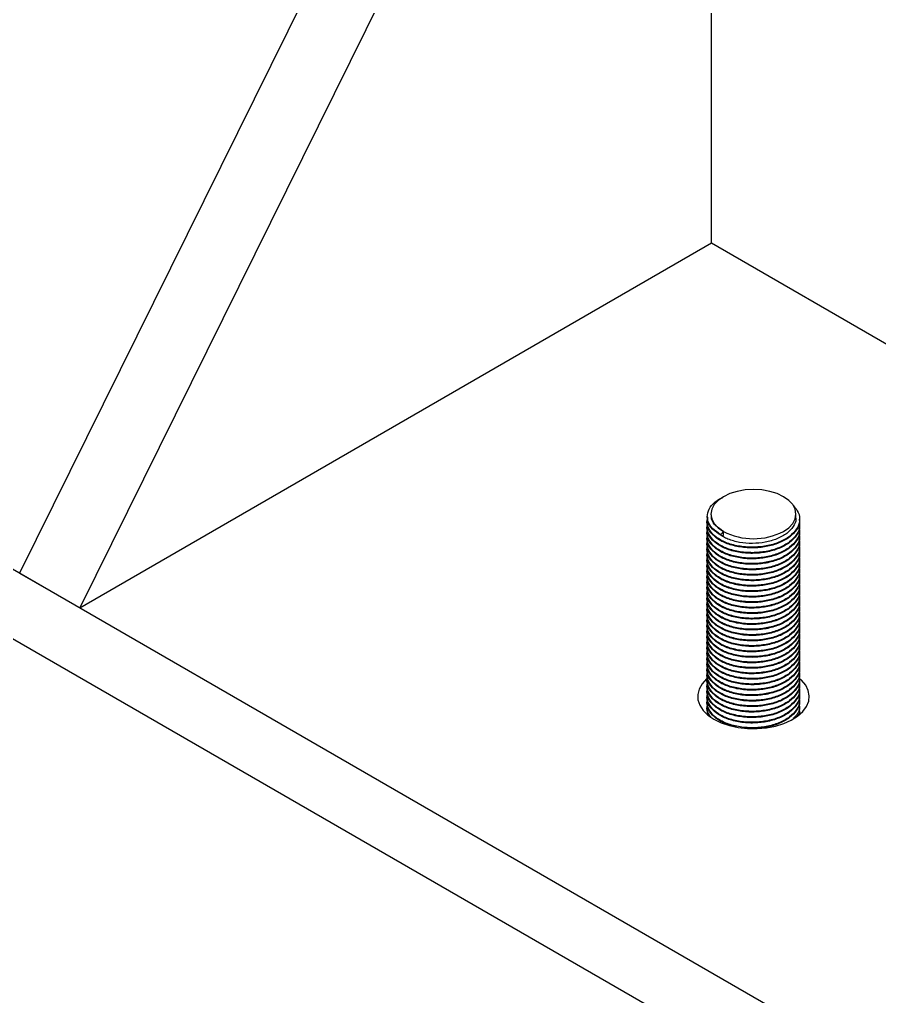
# Model space of a CAD drawing. Header units: millimetres. Extents: x -205 to 841, y 0 to 722.
# Drawn here: x 705.68 to 724.93, y 139.31 to 161.18 of the extents above; entities that cross this region are included whole.
import ezdxf

# ---------------------------------------------------------------- set-up
doc = ezdxf.new("R2010")
doc.units = ezdxf.units.MM

msp = doc.modelspace()

# ---------------------------------------------------------------- linework, layer by layer
at = {"color": 7, "linetype": 'Continuous', "lineweight": 25}
for p, q in [((719.8217, 177.3663), (705.6796, 148.7887)), ((721.168, 176.5891), (707.0259, 148.0115)), ((721.168, 156.1755), (721.168, 176.5891)), ((691.5374, 156.9528), (741.0349, 128.3785)), ((707.0259, 148.0115), (721.168, 156.1755)), ((721.168, 156.1755), (731.8313, 150.0198)), ((691.5374, 155.3981), (741.0349, 126.8238)), ((721.0741, 150.055), (721.0741, 150.0396)), ((721.1552, 150.1088), (721.1552, 150.0933)), ((723.0592, 150.0321), (723.0592, 150.1088)), ((723.1404, 149.9785), (723.1404, 149.9938)), ((721.0741, 149.9325), (721.0741, 149.9172)), ((721.0741, 149.81), (721.0741, 149.7947)), ((723.1404, 149.856), (723.1404, 149.8713)), ((721.0741, 149.6875), (721.0741, 149.6722)), ((721.0741, 149.565), (721.0741, 149.5497)), ((721.4341, 149.7201), (721.3767, 149.6487)), ((721.3767, 149.6487), (721.3767, 149.6334)), ((721.3767, 149.6334), (721.4341, 149.6283)), ((721.4341, 149.6283), (721.4341, 149.7201)), ((723.1404, 149.7335), (723.1404, 149.7488)), ((723.1404, 149.611), (723.1404, 149.6263)), ((721.0741, 149.4425), (721.0741, 149.4272)), ((723.1404, 149.4886), (723.1404, 149.5039)), ((723.1404, 149.3661), (723.1404, 149.3814)), ((721.0741, 149.3201), (721.0741, 149.3048)), ((721.0741, 149.1976), (721.0741, 149.1823)), ((723.1404, 149.2436), (723.1404, 149.2589)), ((723.1404, 149.1211), (723.1404, 149.1364)), ((721.0741, 149.0751), (721.0741, 149.0598)), ((721.0741, 148.9526), (721.0741, 148.9373)), ((723.1404, 148.9986), (723.1404, 149.0139)), ((705.6796, 148.7887), (707.0259, 148.0115)), ((721.0741, 148.8301), (721.0741, 148.8148)), ((721.0741, 148.7077), (721.0741, 148.6924)), ((723.1404, 148.8761), (723.1404, 148.8915)), ((723.1404, 148.7537), (723.1404, 148.769)), ((721.0741, 148.5852), (721.0741, 148.5699)), ((721.0741, 148.4627), (721.0741, 148.4474)), ((723.1404, 148.6312), (723.1404, 148.6465)), ((723.1404, 148.5087), (723.1404, 148.524)), ((721.0741, 148.3402), (721.0741, 148.3249)), ((723.1404, 148.3862), (723.1404, 148.4015)), ((723.1404, 148.2637), (723.1404, 148.279)), ((721.0741, 148.2177), (721.0741, 148.2024)), ((721.0741, 148.0953), (721.0741, 148.0799)), ((723.1404, 148.1413), (723.1404, 148.1566)), ((723.1404, 148.0188), (723.1404, 148.0341)), ((721.0741, 147.9728), (721.0741, 147.9575)), ((721.0741, 147.8503), (721.0741, 147.835)), ((723.1404, 147.8963), (723.1404, 147.9116)), ((721.0741, 147.7278), (721.0741, 147.7125)), ((721.0741, 147.6053), (721.0741, 147.59)), ((723.1404, 147.7738), (723.1404, 147.7891)), ((723.1404, 147.6513), (723.1404, 147.6666)), ((721.0741, 147.4829), (721.0741, 147.4675)), ((723.1404, 147.5289), (723.1404, 147.5442)), ((723.1404, 147.4064), (723.1404, 147.4217)), ((721.0741, 147.3604), (721.0741, 147.3451)), ((721.0741, 147.2379), (721.0741, 147.2226)), ((723.1404, 147.2839), (723.1404, 147.2992)), ((723.1404, 147.1614), (723.1404, 147.1767)), ((721.0741, 147.1154), (721.0741, 147.1001)), ((721.0741, 146.9929), (721.0741, 146.9776)), ((723.1404, 147.0389), (723.1404, 147.0542)), ((723.1404, 146.9164), (723.1404, 146.9318)), ((721.0741, 146.8704), (721.0741, 146.8551)), ((721.0741, 146.748), (721.0741, 146.7327)), ((723.1404, 146.794), (723.1404, 146.8093)), ((721.0741, 146.6255), (721.0741, 146.6102)), ((721.0741, 146.503), (721.0741, 146.4877)), ((723.1404, 146.6715), (723.1404, 146.6868)), ((723.1404, 146.549), (723.1404, 146.5643)), ((721.0741, 146.3805), (721.0741, 146.3652)), ((723.1404, 146.4265), (723.1404, 146.4418)), ((723.1404, 146.304), (723.1404, 146.3194)), ((721.0741, 146.258), (721.0741, 146.2427)), ((721.0741, 146.1356), (721.0741, 146.1202)), ((723.1404, 146.1816), (723.1404, 146.1969)), ((723.1404, 146.0591), (723.1404, 146.0744)), ((721.0741, 146.0131), (721.0741, 145.9978)), ((721.0741, 145.8906), (721.0741, 145.8753)), ((723.1404, 145.9366), (723.1404, 145.9519)), ((721.0741, 145.7681), (721.0741, 145.7528)), ((721.0741, 145.6456), (721.0741, 145.6303)), ((723.1404, 145.8141), (723.1404, 145.8294)), ((723.1404, 145.6916), (723.1404, 145.7069))]:
    msp.add_line(p, q, dxfattribs=at)
at = {"color": 7, "linetype": 'Continuous', "lineweight": 25, "flags": 128}
for points in [[(722.7804, 149.7201), (722.8988, 149.8034), (722.9868, 149.8984), (723.0409, 150.0015), (723.0592, 150.1088), (723.0409, 150.216), (722.9868, 150.3191), (722.8988, 150.4141), (722.7804, 150.4974), (722.6361, 150.5657), (722.4716, 150.6165), (722.293, 150.6478), (722.1072, 150.6583), (721.9215, 150.6478), (721.7429, 150.6165), (721.5783, 150.5657), (721.4341, 150.4974), (721.3157, 150.4141), (721.2277, 150.3191), (721.1735, 150.216), (721.1552, 150.1088), (721.1735, 150.0015), (721.2277, 149.8984), (721.3157, 149.8034), (721.4341, 149.7201)], [(721.0746, 146.4326), (721.057, 146.4174), (720.9575, 146.3093), (720.8912, 146.193), (720.8598, 146.072), (720.8643, 145.9496), (720.9045, 145.8294), (720.9794, 145.7149), (721.0867, 145.6094), (721.2234, 145.5158)], [(721.2234, 145.5158), (721.3854, 145.4369), (721.5683, 145.375), (721.7667, 145.3317), (721.9748, 145.3085), (722.1868, 145.3059), (722.3965, 145.324), (722.5978, 145.3623), (722.7851, 145.4197), (722.9528, 145.4946), (723.0962, 145.5847), (723.2112, 145.6876), (723.2944, 145.8001), (723.3435, 145.9192), (723.357, 146.0414), (723.3345, 146.1631), (723.2767, 146.2808), (723.1853, 146.3913), (723.1592, 146.4158)]]:
    msp.add_lwpolyline(points, dxfattribs=at)
at = {"color": 7, "linetype": 'Continuous', "lineweight": 25}
msp.add_arc((722.1072, 151.0193), 1.4632, 242.60967, 297.39033, dxfattribs=at)
for points, knots in [([(721.3767, 149.6487), (721.3095, 149.6932), (721.1728, 149.7835), (721.0737, 149.9555), (721.0667, 150.1345), (721.1615, 150.3035), (721.2852, 150.4219), (721.3941, 150.4659), (721.4172, 150.4752)], [0, 0, 0, 0, 0.1871988, 0.3808033, 0.571697, 0.7563161, 0.9483325, 1, 1, 1, 1]), ([(722.997, 150.3023), (723.0403, 150.2504), (723.1316, 150.1409), (723.1533, 149.9544), (723.0866, 149.7695), (722.9273, 149.6025), (722.6897, 149.4704), (722.3993, 149.3871), (722.0822, 149.3574), (721.7653, 149.3836), (721.5291, 149.4508), (721.3331, 149.5445), (721.174, 149.6631), (721.0795, 149.8317), (721.0544, 149.9575), (721.0859, 150.0159), (721.0868, 150.0177)], [0, 0, 0, 0, 0.0734496, 0.1549549, 0.2332455, 0.3139098, 0.3959807, 0.4755835, 0.5546153, 0.6365768, 0.7176494, 0.7552605, 0.8345716, 0.9165967, 0.9974732, 1, 1, 1, 1]), ([(721.3767, 149.6334), (721.3103, 149.6778), (721.1754, 149.7682), (721.0795, 149.9144), (721.0845, 150.0072), (721.0862, 150.0398)], [0, 0, 0, 0, 0.3853374, 0.7838606, 1, 1, 1, 1]), ([(721.4341, 149.7201), (721.373, 149.7609), (721.2487, 149.8439), (721.1603, 149.9782), (721.1648, 150.0634), (721.1664, 150.0934)], [0, 0, 0, 0, 0.3853066, 0.7838005, 1, 1, 1, 1]), ([(723.0516, 150.0317), (723.054, 150.0193), (723.0671, 149.9506), (723.0045, 149.8246), (722.8643, 149.6706), (722.6436, 149.5483), (722.3763, 149.471), (722.0844, 149.4434), (721.7912, 149.4665), (721.5774, 149.5297), (721.4428, 149.5877), (721.4025, 149.6205), (721.3878, 149.6324)], [0, 0, 0, 0, 0.026955, 0.1494532, 0.275666, 0.4040803, 0.5286318, 0.6522899, 0.780533, 0.9073849, 0.9662334, 1, 1, 1, 1]), ([(723.1267, 149.9067), (723.1322, 149.8813), (723.1509, 149.795), (723.0825, 149.6467), (722.9285, 149.4801), (722.6894, 149.3479), (722.3993, 149.2646), (722.0822, 149.2349), (721.7653, 149.2611), (721.5291, 149.3284), (721.3331, 149.422), (721.174, 149.5406), (721.0795, 149.7092), (721.0544, 149.835), (721.0859, 149.8935), (721.0868, 149.8952)], [0, 0, 0, 0, 0.0371115, 0.12632, 0.218233, 0.311749, 0.4024525, 0.4925054, 0.5858967, 0.678275, 0.7211311, 0.8115023, 0.9049659, 0.9971208, 1, 1, 1, 1]), ([(723.1267, 149.7842), (723.1322, 149.7588), (723.1509, 149.6725), (723.0825, 149.5242), (722.9285, 149.3576), (722.6894, 149.2254), (722.3993, 149.1421), (722.0822, 149.1125), (721.7653, 149.1387), (721.5291, 149.2059), (721.3331, 149.2995), (721.174, 149.4181), (721.0795, 149.5867), (721.0544, 149.7125), (721.0859, 149.771), (721.0868, 149.7727)], [0, 0, 0, 0, 0.0371115, 0.12632, 0.218233, 0.311749, 0.4024525, 0.4925054, 0.5858967, 0.678275, 0.7211311, 0.8115023, 0.9049659, 0.9971208, 1, 1, 1, 1]), ([(723.1321, 149.9781), (723.1347, 149.9647), (723.149, 149.8903), (723.0811, 149.7539), (722.9289, 149.5873), (722.6893, 149.4551), (722.3994, 149.3718), (722.0822, 149.3421), (721.7652, 149.3683), (721.5293, 149.4355), (721.3325, 149.5292), (721.1788, 149.6476), (721.0791, 149.7917), (721.0844, 149.8847), (721.0862, 149.9173)], [0, 0, 0, 0, 0.0209419, 0.1160274, 0.2139957, 0.3136724, 0.4103514, 0.5063371, 0.605881, 0.7043452, 0.7500246, 0.8463495, 0.9459705, 1, 1, 1, 1]), ([(723.1321, 149.8556), (723.1347, 149.8422), (723.149, 149.7678), (723.0811, 149.6314), (722.9289, 149.4648), (722.6893, 149.3326), (722.3994, 149.2493), (722.0822, 149.2196), (721.7652, 149.2458), (721.5293, 149.313), (721.3325, 149.4067), (721.1788, 149.5251), (721.0791, 149.6693), (721.0844, 149.7622), (721.0862, 149.7948)], [0, 0, 0, 0, 0.0209419, 0.1160274, 0.2139957, 0.3136724, 0.4103514, 0.5063371, 0.605881, 0.7043452, 0.7500246, 0.8463495, 0.9459705, 1, 1, 1, 1]), ([(723.1267, 149.6617), (723.1322, 149.6364), (723.1509, 149.5501), (723.0825, 149.4018), (722.9285, 149.2351), (722.6894, 149.1029), (722.3993, 149.0196), (722.0822, 148.99), (721.7653, 149.0162), (721.5291, 149.0834), (721.3331, 149.177), (721.174, 149.2956), (721.0795, 149.4642), (721.0544, 149.5901), (721.0859, 149.6485), (721.0868, 149.6503)], [0, 0, 0, 0, 0.0371115, 0.12632, 0.218233, 0.311749, 0.4024525, 0.4925054, 0.5858967, 0.678275, 0.7211311, 0.8115023, 0.9049659, 0.9971208, 1, 1, 1, 1]), ([(723.1321, 149.7331), (723.1347, 149.7197), (723.149, 149.6453), (723.0811, 149.5089), (722.9289, 149.3423), (722.6893, 149.2101), (722.3994, 149.1268), (722.0822, 149.0972), (721.7652, 149.1233), (721.5293, 149.1906), (721.3325, 149.2842), (721.1788, 149.4026), (721.0791, 149.5468), (721.0844, 149.6397), (721.0862, 149.6724)], [0, 0, 0, 0, 0.0209419, 0.1160274, 0.2139957, 0.3136724, 0.4103514, 0.5063371, 0.605881, 0.7043452, 0.7500246, 0.8463495, 0.9459705, 1, 1, 1, 1]), ([(723.1321, 149.6106), (723.1347, 149.5972), (723.149, 149.5228), (723.0811, 149.3865), (722.9289, 149.2198), (722.6893, 149.0876), (722.3994, 149.0043), (722.0822, 148.9747), (721.7652, 149.0009), (721.5293, 149.0681), (721.3325, 149.1617), (721.1788, 149.2801), (721.0791, 149.4243), (721.0844, 149.5172), (721.0862, 149.5499)], [0, 0, 0, 0, 0.0209419, 0.1160274, 0.2139957, 0.3136724, 0.4103514, 0.5063371, 0.605881, 0.7043452, 0.7500246, 0.8463495, 0.9459705, 1, 1, 1, 1]), ([(723.1267, 149.5392), (723.1322, 149.5139), (723.1509, 149.4276), (723.0825, 149.2793), (722.9285, 149.1127), (722.6894, 148.9804), (722.3993, 148.8971), (722.0822, 148.8675), (721.7653, 148.8937), (721.5291, 148.9609), (721.3331, 149.0545), (721.174, 149.1732), (721.0795, 149.3418), (721.0544, 149.4676), (721.0859, 149.526), (721.0868, 149.5278)], [0, 0, 0, 0, 0.0371115, 0.12632, 0.218233, 0.311749, 0.4024525, 0.4925054, 0.5858967, 0.678275, 0.7211311, 0.8115023, 0.9049659, 0.9971208, 1, 1, 1, 1]), ([(723.1267, 149.4168), (723.1322, 149.3914), (723.1509, 149.3051), (723.0825, 149.1568), (722.9285, 148.9902), (722.6894, 148.858), (722.3993, 148.7747), (722.0822, 148.745), (721.7653, 148.7712), (721.5291, 148.8384), (721.3331, 148.9321), (721.174, 149.0507), (721.0795, 149.2193), (721.0544, 149.3451), (721.0859, 149.4035), (721.0868, 149.4053)], [0, 0, 0, 0, 0.0371115, 0.12632, 0.218233, 0.311749, 0.4024525, 0.4925054, 0.5858967, 0.678275, 0.7211311, 0.8115023, 0.9049659, 0.9971208, 1, 1, 1, 1]), ([(723.1321, 149.4881), (723.1347, 149.4747), (723.149, 149.4004), (723.0811, 149.264), (722.9289, 149.0973), (722.6893, 148.9651), (722.3994, 148.8818), (722.0822, 148.8522), (721.7652, 148.8784), (721.5293, 148.9456), (721.3325, 149.0393), (721.1788, 149.1576), (721.0791, 149.3018), (721.0844, 149.3947), (721.0862, 149.4274)], [0, 0, 0, 0, 0.0209419, 0.1160274, 0.2139957, 0.3136724, 0.4103514, 0.5063371, 0.605881, 0.7043452, 0.7500246, 0.8463495, 0.9459705, 1, 1, 1, 1]), ([(723.1321, 149.3657), (723.1347, 149.3522), (723.149, 149.2779), (723.0811, 149.1415), (722.9289, 148.9749), (722.6893, 148.8426), (722.3994, 148.7593), (722.0822, 148.7297), (721.7652, 148.7559), (721.5293, 148.8231), (721.3325, 148.9168), (721.1788, 149.0351), (721.0791, 149.1793), (721.0844, 149.2723), (721.0862, 149.3049)], [0, 0, 0, 0, 0.0209419, 0.1160274, 0.2139957, 0.3136724, 0.4103514, 0.5063371, 0.605881, 0.7043452, 0.7500246, 0.8463495, 0.9459705, 1, 1, 1, 1]), ([(723.1267, 149.2943), (723.1322, 149.2689), (723.1509, 149.1826), (723.0825, 149.0343), (722.9285, 148.8677), (722.6894, 148.7355), (722.3993, 148.6522), (722.0822, 148.6225), (721.7653, 148.6487), (721.5291, 148.716), (721.3331, 148.8096), (721.174, 148.9282), (721.0795, 149.0968), (721.0544, 149.2226), (721.0859, 149.281), (721.0868, 149.2828)], [0, 0, 0, 0, 0.0371115, 0.12632, 0.218233, 0.311749, 0.4024525, 0.4925054, 0.5858967, 0.678275, 0.7211311, 0.8115023, 0.9049659, 0.9971208, 1, 1, 1, 1]), ([(723.1267, 149.1718), (723.1322, 149.1464), (723.1509, 149.0601), (723.0825, 148.9118), (722.9285, 148.7452), (722.6894, 148.613), (722.3993, 148.5297), (722.0822, 148.5001), (721.7653, 148.5262), (721.5291, 148.5935), (721.3331, 148.6871), (721.174, 148.8057), (721.0795, 148.9743), (721.0544, 149.1001), (721.0859, 149.1586), (721.0868, 149.1603)], [0, 0, 0, 0, 0.0371115, 0.12632, 0.218233, 0.311749, 0.4024525, 0.4925054, 0.5858967, 0.678275, 0.7211311, 0.8115023, 0.9049659, 0.9971208, 1, 1, 1, 1]), ([(723.1321, 149.2432), (723.1347, 149.2298), (723.149, 149.1554), (723.0811, 149.019), (722.9289, 148.8524), (722.6893, 148.7202), (722.3994, 148.6369), (722.0822, 148.6072), (721.7652, 148.6334), (721.5293, 148.7006), (721.3325, 148.7943), (721.1788, 148.9127), (721.0791, 149.0569), (721.0844, 149.1498), (721.0862, 149.1824)], [0, 0, 0, 0, 0.0209419, 0.1160274, 0.2139957, 0.3136724, 0.4103514, 0.5063371, 0.605881, 0.7043452, 0.7500246, 0.8463495, 0.9459705, 1, 1, 1, 1]), ([(723.1321, 149.1207), (723.1347, 149.1073), (723.149, 149.0329), (723.0811, 148.8965), (722.9289, 148.7299), (722.6893, 148.5977), (722.3994, 148.5144), (722.0822, 148.4847), (721.7652, 148.5109), (721.5293, 148.5782), (721.3325, 148.6718), (721.1788, 148.7902), (721.0791, 148.9344), (721.0844, 149.0273), (721.0862, 149.06)], [0, 0, 0, 0, 0.0209419, 0.1160274, 0.2139957, 0.3136724, 0.4103514, 0.5063371, 0.605881, 0.7043452, 0.7500246, 0.8463495, 0.9459705, 1, 1, 1, 1]), ([(723.1267, 149.0493), (723.1322, 149.024), (723.1509, 148.9376), (723.0825, 148.7893), (722.9285, 148.6227), (722.6894, 148.4905), (722.3993, 148.4072), (722.0822, 148.3776), (721.7653, 148.4038), (721.5291, 148.471), (721.3331, 148.5646), (721.174, 148.6832), (721.0795, 148.8518), (721.0544, 148.9777), (721.0859, 149.0361), (721.0868, 149.0379)], [0, 0, 0, 0, 0.0371115, 0.12632, 0.218233, 0.311749, 0.4024525, 0.4925054, 0.5858967, 0.678275, 0.7211311, 0.8115023, 0.9049659, 0.9971208, 1, 1, 1, 1]), ([(723.1267, 148.9268), (723.1322, 148.9015), (723.1509, 148.8152), (723.0825, 148.6669), (722.9285, 148.5002), (722.6894, 148.368), (722.3993, 148.2847), (722.0822, 148.2551), (721.7653, 148.2813), (721.5291, 148.3485), (721.3331, 148.4421), (721.174, 148.5608), (721.0795, 148.7294), (721.0544, 148.8552), (721.0859, 148.9136), (721.0868, 148.9154)], [0, 0, 0, 0, 0.0371115, 0.12632, 0.218233, 0.311749, 0.4024525, 0.4925054, 0.5858967, 0.678275, 0.7211311, 0.8115023, 0.9049659, 0.9971208, 1, 1, 1, 1]), ([(723.1321, 148.9982), (723.1347, 148.9848), (723.149, 148.9104), (723.0811, 148.774), (722.9289, 148.6074), (722.6893, 148.4752), (722.3994, 148.3919), (722.0822, 148.3623), (721.7652, 148.3885), (721.5293, 148.4557), (721.3325, 148.5493), (721.1788, 148.6677), (721.0791, 148.8119), (721.0844, 148.9048), (721.0862, 148.9375)], [0, 0, 0, 0, 0.0209419, 0.1160274, 0.2139957, 0.3136724, 0.4103514, 0.5063371, 0.605881, 0.7043452, 0.7500246, 0.8463495, 0.9459705, 1, 1, 1, 1]), ([(723.1267, 148.8043), (723.1322, 148.779), (723.1509, 148.6927), (723.0825, 148.5444), (722.9285, 148.3778), (722.6894, 148.2455), (722.3993, 148.1623), (722.0822, 148.1326), (721.7653, 148.1588), (721.5291, 148.226), (721.3331, 148.3197), (721.174, 148.4383), (721.0795, 148.6069), (721.0544, 148.7327), (721.0859, 148.7911), (721.0868, 148.7929)], [0, 0, 0, 0, 0.0371115, 0.12632, 0.218233, 0.311749, 0.4024525, 0.4925054, 0.5858967, 0.678275, 0.7211311, 0.8115023, 0.9049659, 0.9971208, 1, 1, 1, 1]), ([(723.1267, 148.6819), (723.1322, 148.6565), (723.1509, 148.5702), (723.0825, 148.4219), (722.9285, 148.2553), (722.6894, 148.1231), (722.3993, 148.0398), (722.0822, 148.0101), (721.7653, 148.0363), (721.5291, 148.1036), (721.3331, 148.1972), (721.174, 148.3158), (721.0795, 148.4844), (721.0544, 148.6102), (721.0859, 148.6686), (721.0868, 148.6704)], [0, 0, 0, 0, 0.0371115, 0.12632, 0.218233, 0.311749, 0.4024525, 0.4925054, 0.5858967, 0.678275, 0.7211311, 0.8115023, 0.9049659, 0.9971208, 1, 1, 1, 1]), ([(723.1321, 148.8757), (723.1347, 148.8623), (723.149, 148.788), (723.0811, 148.6516), (722.9289, 148.4849), (722.6893, 148.3527), (722.3994, 148.2694), (722.0822, 148.2398), (721.7652, 148.266), (721.5293, 148.3332), (721.3325, 148.4269), (721.1788, 148.5452), (721.0791, 148.6894), (721.0844, 148.7823), (721.0862, 148.815)], [0, 0, 0, 0, 0.0209419, 0.1160274, 0.2139957, 0.3136724, 0.4103514, 0.5063371, 0.605881, 0.7043452, 0.7500246, 0.8463495, 0.9459705, 1, 1, 1, 1]), ([(723.1321, 148.7533), (723.1347, 148.7398), (723.149, 148.6655), (723.0811, 148.5291), (722.9289, 148.3625), (722.6893, 148.2302), (722.3994, 148.1469), (722.0822, 148.1173), (721.7652, 148.1435), (721.5293, 148.2107), (721.3325, 148.3044), (721.1788, 148.4227), (721.0791, 148.5669), (721.0844, 148.6598), (721.0862, 148.6925)], [0, 0, 0, 0, 0.0209419, 0.1160274, 0.2139957, 0.3136724, 0.4103514, 0.5063371, 0.605881, 0.7043452, 0.7500246, 0.8463495, 0.9459705, 1, 1, 1, 1]), ([(723.1267, 148.5594), (723.1322, 148.534), (723.1509, 148.4477), (723.0825, 148.2994), (722.9285, 148.1328), (722.6894, 148.0006), (722.3993, 147.9173), (722.0822, 147.8877), (721.7653, 147.9138), (721.5291, 147.9811), (721.3331, 148.0747), (721.174, 148.1933), (721.0795, 148.3619), (721.0544, 148.4877), (721.0859, 148.5462), (721.0868, 148.5479)], [0, 0, 0, 0, 0.0371115, 0.12632, 0.218233, 0.311749, 0.4024525, 0.4925054, 0.5858967, 0.678275, 0.7211311, 0.8115023, 0.9049659, 0.9971208, 1, 1, 1, 1]), ([(723.1321, 148.6308), (723.1347, 148.6174), (723.149, 148.543), (723.0811, 148.4066), (722.9289, 148.24), (722.6893, 148.1078), (722.3994, 148.0245), (722.0822, 147.9948), (721.7652, 148.021), (721.5293, 148.0882), (721.3325, 148.1819), (721.1788, 148.3003), (721.0791, 148.4444), (721.0844, 148.5374), (721.0862, 148.57)], [0, 0, 0, 0, 0.0209419, 0.1160274, 0.2139957, 0.3136724, 0.4103514, 0.5063371, 0.605881, 0.7043452, 0.7500246, 0.8463495, 0.9459705, 1, 1, 1, 1]), ([(723.1321, 148.5083), (723.1347, 148.4949), (723.149, 148.4205), (723.0811, 148.2841), (722.9289, 148.1175), (722.6893, 147.9853), (722.3994, 147.902), (722.0822, 147.8723), (721.7652, 147.8985), (721.5293, 147.9658), (721.3325, 148.0594), (721.1788, 148.1778), (721.0791, 148.322), (721.0844, 148.4149), (721.0862, 148.4476)], [0, 0, 0, 0, 0.0209419, 0.1160274, 0.2139957, 0.3136724, 0.4103514, 0.5063371, 0.605881, 0.7043452, 0.7500246, 0.8463495, 0.9459705, 1, 1, 1, 1]), ([(723.1267, 148.4369), (723.1322, 148.4115), (723.1509, 148.3252), (723.0825, 148.1769), (722.9285, 148.0103), (722.6894, 147.8781), (722.3993, 147.7948), (722.0822, 147.7652), (721.7653, 147.7914), (721.5291, 147.8586), (721.3331, 147.9522), (721.174, 148.0708), (721.0795, 148.2394), (721.0544, 148.3652), (721.0859, 148.4237), (721.0868, 148.4254)], [0, 0, 0, 0, 0.0371115, 0.12632, 0.218233, 0.311749, 0.4024525, 0.4925054, 0.5858967, 0.678275, 0.7211311, 0.8115023, 0.9049659, 0.9971208, 1, 1, 1, 1]), ([(723.1267, 148.3144), (723.1322, 148.2891), (723.1509, 148.2028), (723.0825, 148.0545), (722.9285, 147.8878), (722.6894, 147.7556), (722.3993, 147.6723), (722.0822, 147.6427), (721.7653, 147.6689), (721.5291, 147.7361), (721.3331, 147.8297), (721.174, 147.9484), (721.0795, 148.117), (721.0544, 148.2428), (721.0859, 148.3012), (721.0868, 148.303)], [0, 0, 0, 0, 0.0371115, 0.12632, 0.218233, 0.311749, 0.4024525, 0.4925054, 0.5858967, 0.678275, 0.7211311, 0.8115023, 0.9049659, 0.9971208, 1, 1, 1, 1]), ([(723.1321, 148.3858), (723.1347, 148.3724), (723.149, 148.298), (723.0811, 148.1616), (722.9289, 147.995), (722.6893, 147.8628), (722.3994, 147.7795), (722.0822, 147.7499), (721.7652, 147.7761), (721.5293, 147.8433), (721.3325, 147.9369), (721.1788, 148.0553), (721.0791, 148.1995), (721.0844, 148.2924), (721.0862, 148.3251)], [0, 0, 0, 0, 0.0209419, 0.1160274, 0.2139957, 0.3136724, 0.4103514, 0.5063371, 0.605881, 0.7043452, 0.7500246, 0.8463495, 0.9459705, 1, 1, 1, 1]), ([(723.1321, 148.2633), (723.1347, 148.2499), (723.149, 148.1756), (723.0811, 148.0392), (722.9289, 147.8725), (722.6893, 147.7403), (722.3994, 147.657), (722.0822, 147.6274), (721.7652, 147.6536), (721.5293, 147.7208), (721.3325, 147.8144), (721.1788, 147.9328), (721.0791, 148.077), (721.0844, 148.1699), (721.0862, 148.2026)], [0, 0, 0, 0, 0.0209419, 0.1160274, 0.2139957, 0.3136724, 0.4103514, 0.5063371, 0.605881, 0.7043452, 0.7500246, 0.8463495, 0.9459705, 1, 1, 1, 1]), ([(723.1267, 148.1919), (723.1322, 148.1666), (723.1509, 148.0803), (723.0825, 147.932), (722.9285, 147.7654), (722.6894, 147.6331), (722.3993, 147.5498), (722.0822, 147.5202), (721.7653, 147.5464), (721.5291, 147.6136), (721.3331, 147.7073), (721.174, 147.8259), (721.0795, 147.9945), (721.0544, 148.1203), (721.0859, 148.1787), (721.0868, 148.1805)], [0, 0, 0, 0, 0.0371115, 0.12632, 0.218233, 0.311749, 0.4024525, 0.4925054, 0.5858967, 0.678275, 0.7211311, 0.8115023, 0.9049659, 0.9971208, 1, 1, 1, 1]), ([(723.1267, 148.0695), (723.1322, 148.0441), (723.1509, 147.9578), (723.0825, 147.8095), (722.9285, 147.6429), (722.6894, 147.5107), (722.3993, 147.4274), (722.0822, 147.3977), (721.7653, 147.4239), (721.5291, 147.4912), (721.3331, 147.5848), (721.174, 147.7034), (721.0795, 147.872), (721.0544, 147.9978), (721.0859, 148.0562), (721.0868, 148.058)], [0, 0, 0, 0, 0.0371115, 0.12632, 0.218233, 0.311749, 0.4024525, 0.4925054, 0.5858967, 0.678275, 0.7211311, 0.8115023, 0.9049659, 0.9971208, 1, 1, 1, 1]), ([(723.1321, 148.1409), (723.1347, 148.1274), (723.149, 148.0531), (723.0811, 147.9167), (722.9289, 147.75), (722.6893, 147.6178), (722.3994, 147.5345), (722.0822, 147.5049), (721.7652, 147.5311), (721.5293, 147.5983), (721.3325, 147.692), (721.1788, 147.8103), (721.0791, 147.9545), (721.0844, 148.0474), (721.0862, 148.0801)], [0, 0, 0, 0, 0.0209419, 0.1160274, 0.2139957, 0.3136724, 0.4103514, 0.5063371, 0.605881, 0.7043452, 0.7500246, 0.8463495, 0.9459705, 1, 1, 1, 1]), ([(723.1267, 147.947), (723.1322, 147.9216), (723.1509, 147.8353), (723.0825, 147.687), (722.9285, 147.5204), (722.6894, 147.3882), (722.3993, 147.3049), (722.0822, 147.2752), (721.7653, 147.3014), (721.5291, 147.3687), (721.3331, 147.4623), (721.174, 147.5809), (721.0795, 147.7495), (721.0544, 147.8753), (721.0859, 147.9338), (721.0868, 147.9355)], [0, 0, 0, 0, 0.0371115, 0.12632, 0.218233, 0.311749, 0.4024525, 0.4925054, 0.5858967, 0.678275, 0.7211311, 0.8115023, 0.9049659, 0.9971208, 1, 1, 1, 1]), ([(723.1267, 147.8245), (723.1322, 147.7991), (723.1509, 147.7128), (723.0825, 147.5645), (722.9285, 147.3979), (722.6894, 147.2657), (722.3993, 147.1824), (722.0822, 147.1528), (721.7653, 147.179), (721.5291, 147.2462), (721.3331, 147.3398), (721.174, 147.4584), (721.0795, 147.627), (721.0544, 147.7528), (721.0859, 147.8113), (721.0868, 147.813)], [0, 0, 0, 0, 0.0371115, 0.12632, 0.218233, 0.311749, 0.4024525, 0.4925054, 0.5858967, 0.678275, 0.7211311, 0.8115023, 0.9049659, 0.9971208, 1, 1, 1, 1]), ([(723.1321, 148.0184), (723.1347, 148.005), (723.149, 147.9306), (723.0811, 147.7942), (722.9289, 147.6276), (722.6893, 147.4954), (722.3994, 147.4121), (722.0822, 147.3824), (721.7652, 147.4086), (721.5293, 147.4758), (721.3325, 147.5695), (721.1788, 147.6879), (721.0791, 147.832), (721.0844, 147.925), (721.0862, 147.9576)], [0, 0, 0, 0, 0.0209419, 0.1160274, 0.2139957, 0.3136724, 0.4103514, 0.5063371, 0.605881, 0.7043452, 0.7500246, 0.8463495, 0.9459705, 1, 1, 1, 1]), ([(723.1321, 147.8959), (723.1347, 147.8825), (723.149, 147.8081), (723.0811, 147.6717), (722.9289, 147.5051), (722.6893, 147.3729), (722.3994, 147.2896), (722.0822, 147.2599), (721.7652, 147.2861), (721.5293, 147.3533), (721.3325, 147.447), (721.1788, 147.5654), (721.0791, 147.7096), (721.0844, 147.8025), (721.0862, 147.8352)], [0, 0, 0, 0, 0.0209419, 0.1160274, 0.2139957, 0.3136724, 0.4103514, 0.5063371, 0.605881, 0.7043452, 0.7500246, 0.8463495, 0.9459705, 1, 1, 1, 1]), ([(723.1267, 147.702), (723.1322, 147.6767), (723.1509, 147.5904), (723.0825, 147.4421), (722.9285, 147.2754), (722.6894, 147.1432), (722.3993, 147.0599), (722.0822, 147.0303), (721.7653, 147.0565), (721.5291, 147.1237), (721.3331, 147.2173), (721.174, 147.3359), (721.0795, 147.5045), (721.0544, 147.6304), (721.0859, 147.6888), (721.0868, 147.6906)], [0, 0, 0, 0, 0.0371115, 0.12632, 0.218233, 0.311749, 0.4024525, 0.4925054, 0.5858967, 0.678275, 0.7211311, 0.8115023, 0.9049659, 0.9971208, 1, 1, 1, 1]), ([(723.1321, 147.7734), (723.1347, 147.76), (723.149, 147.6856), (723.0811, 147.5492), (722.9289, 147.3826), (722.6893, 147.2504), (722.3994, 147.1671), (722.0822, 147.1375), (721.7652, 147.1636), (721.5293, 147.2309), (721.3325, 147.3245), (721.1788, 147.4429), (721.0791, 147.5871), (721.0844, 147.68), (721.0862, 147.7127)], [0, 0, 0, 0, 0.0209419, 0.1160274, 0.2139957, 0.3136724, 0.4103514, 0.5063371, 0.605881, 0.7043452, 0.7500246, 0.8463495, 0.9459705, 1, 1, 1, 1]), ([(723.1321, 147.6509), (723.1347, 147.6375), (723.149, 147.5631), (723.0811, 147.4268), (722.9289, 147.2601), (722.6893, 147.1279), (722.3994, 147.0446), (722.0822, 147.015), (721.7652, 147.0412), (721.5293, 147.1084), (721.3325, 147.202), (721.1788, 147.3204), (721.0791, 147.4646), (721.0844, 147.5575), (721.0862, 147.5902)], [0, 0, 0, 0, 0.0209419, 0.1160274, 0.2139957, 0.3136724, 0.4103514, 0.5063371, 0.605881, 0.7043452, 0.7500246, 0.8463495, 0.9459705, 1, 1, 1, 1]), ([(723.1267, 147.5795), (723.1322, 147.5542), (723.1509, 147.4679), (723.0825, 147.3196), (722.9285, 147.153), (722.6894, 147.0207), (722.3993, 146.9374), (722.0822, 146.9078), (721.7653, 146.934), (721.5291, 147.0012), (721.3331, 147.0948), (721.174, 147.2135), (721.0795, 147.3821), (721.0544, 147.5079), (721.0859, 147.5663), (721.0868, 147.5681)], [0, 0, 0, 0, 0.0371115, 0.12632, 0.218233, 0.311749, 0.4024525, 0.4925054, 0.5858967, 0.678275, 0.7211311, 0.8115023, 0.9049659, 0.9971208, 1, 1, 1, 1]), ([(723.1267, 147.4571), (723.1322, 147.4317), (723.1509, 147.3454), (723.0825, 147.1971), (722.9285, 147.0305), (722.6894, 146.8983), (722.3993, 146.815), (722.0822, 146.7853), (721.7653, 146.8115), (721.5291, 146.8787), (721.3331, 146.9724), (721.174, 147.091), (721.0795, 147.2596), (721.0544, 147.3854), (721.0859, 147.4438), (721.0868, 147.4456)], [0, 0, 0, 0, 0.0371115, 0.12632, 0.218233, 0.311749, 0.4024525, 0.4925054, 0.5858967, 0.678275, 0.7211311, 0.8115023, 0.9049659, 0.9971208, 1, 1, 1, 1]), ([(723.1321, 147.5285), (723.1347, 147.515), (723.149, 147.4407), (723.0811, 147.3043), (722.9289, 147.1376), (722.6893, 147.0054), (722.3994, 146.9221), (722.0822, 146.8925), (721.7652, 146.9187), (721.5293, 146.9859), (721.3325, 147.0796), (721.1788, 147.1979), (721.0791, 147.3421), (721.0844, 147.435), (721.0862, 147.4677)], [0, 0, 0, 0, 0.0209419, 0.1160274, 0.2139957, 0.3136724, 0.4103514, 0.5063371, 0.605881, 0.7043452, 0.7500246, 0.8463495, 0.9459705, 1, 1, 1, 1]), ([(723.1321, 147.406), (723.1347, 147.3925), (723.149, 147.3182), (723.0811, 147.1818), (722.9289, 147.0152), (722.6893, 146.8829), (722.3994, 146.7996), (722.0822, 146.77), (721.7652, 146.7962), (721.5293, 146.8634), (721.3325, 146.9571), (721.1788, 147.0754), (721.0791, 147.2196), (721.0844, 147.3126), (721.0862, 147.3452)], [0, 0, 0, 0, 0.0209419, 0.1160274, 0.2139957, 0.3136724, 0.4103514, 0.5063371, 0.605881, 0.7043452, 0.7500246, 0.8463495, 0.9459705, 1, 1, 1, 1]), ([(723.1267, 147.3346), (723.1322, 147.3092), (723.1509, 147.2229), (723.0825, 147.0746), (722.9285, 146.908), (722.6894, 146.7758), (722.3993, 146.6925), (722.0822, 146.6628), (721.7653, 146.689), (721.5291, 146.7563), (721.3331, 146.8499), (721.174, 146.9685), (721.0795, 147.1371), (721.0544, 147.2629), (721.0859, 147.3213), (721.0868, 147.3231)], [0, 0, 0, 0, 0.0371115, 0.12632, 0.218233, 0.311749, 0.4024525, 0.4925054, 0.5858967, 0.678275, 0.7211311, 0.8115023, 0.9049659, 0.9971208, 1, 1, 1, 1]), ([(723.1267, 147.2121), (723.1322, 147.1867), (723.1509, 147.1004), (723.0825, 146.9521), (722.9285, 146.7855), (722.6894, 146.6533), (722.3993, 146.57), (722.0822, 146.5404), (721.7653, 146.5665), (721.5291, 146.6338), (721.3331, 146.7274), (721.174, 146.846), (721.0795, 147.0146), (721.0544, 147.1404), (721.0859, 147.1989), (721.0868, 147.2006)], [0, 0, 0, 0, 0.0371115, 0.12632, 0.218233, 0.311749, 0.4024525, 0.4925054, 0.5858967, 0.678275, 0.7211311, 0.8115023, 0.9049659, 0.9971208, 1, 1, 1, 1]), ([(723.1321, 147.2835), (723.1347, 147.2701), (723.149, 147.1957), (723.0811, 147.0593), (722.9289, 146.8927), (722.6893, 146.7605), (722.3994, 146.6772), (722.0822, 146.6475), (721.7652, 146.6737), (721.5293, 146.7409), (721.3325, 146.8346), (721.1788, 146.953), (721.0791, 147.0972), (721.0844, 147.1901), (721.0862, 147.2227)], [0, 0, 0, 0, 0.0209419, 0.1160274, 0.2139957, 0.3136724, 0.4103514, 0.5063371, 0.605881, 0.7043452, 0.7500246, 0.8463495, 0.9459705, 1, 1, 1, 1]), ([(723.1321, 147.161), (723.1347, 147.1476), (723.149, 147.0732), (723.0811, 146.9368), (722.9289, 146.7702), (722.6893, 146.638), (722.3994, 146.5547), (722.0822, 146.525), (721.7652, 146.5512), (721.5293, 146.6185), (721.3325, 146.7121), (721.1788, 146.8305), (721.0791, 146.9747), (721.0844, 147.0676), (721.0862, 147.1003)], [0, 0, 0, 0, 0.0209419, 0.1160274, 0.2139957, 0.3136724, 0.4103514, 0.5063371, 0.605881, 0.7043452, 0.7500246, 0.8463495, 0.9459705, 1, 1, 1, 1]), ([(723.1267, 147.0896), (723.1322, 147.0643), (723.1509, 146.978), (723.0825, 146.8297), (722.9285, 146.663), (722.6894, 146.5308), (722.3993, 146.4475), (722.0822, 146.4179), (721.7653, 146.4441), (721.5291, 146.5113), (721.3331, 146.6049), (721.174, 146.7235), (721.0795, 146.8921), (721.0544, 147.018), (721.0859, 147.0764), (721.0868, 147.0782)], [0, 0, 0, 0, 0.0371115, 0.12632, 0.218233, 0.311749, 0.4024525, 0.4925054, 0.5858967, 0.678275, 0.7211311, 0.8115023, 0.9049659, 0.9971208, 1, 1, 1, 1]), ([(723.1267, 146.9671), (723.1322, 146.9418), (723.1509, 146.8555), (723.0825, 146.7072), (722.9285, 146.5405), (722.6894, 146.4083), (722.3993, 146.325), (722.0822, 146.2954), (721.7653, 146.3216), (721.5291, 146.3888), (721.3331, 146.4824), (721.174, 146.6011), (721.0795, 146.7697), (721.0544, 146.8955), (721.0859, 146.9539), (721.0868, 146.9557)], [0, 0, 0, 0, 0.0371115, 0.12632, 0.218233, 0.311749, 0.4024525, 0.4925054, 0.5858967, 0.678275, 0.7211311, 0.8115023, 0.9049659, 0.9971208, 1, 1, 1, 1]), ([(723.1321, 147.0385), (723.1347, 147.0251), (723.149, 146.9507), (723.0811, 146.8144), (722.9289, 146.6477), (722.6893, 146.5155), (722.3994, 146.4322), (722.0822, 146.4026), (721.7652, 146.4288), (721.5293, 146.496), (721.3325, 146.5896), (721.1788, 146.708), (721.0791, 146.8522), (721.0844, 146.9451), (721.0862, 146.9778)], [0, 0, 0, 0, 0.0209419, 0.1160274, 0.2139957, 0.3136724, 0.4103514, 0.5063371, 0.605881, 0.7043452, 0.7500246, 0.8463495, 0.9459705, 1, 1, 1, 1]), ([(723.1267, 146.8447), (723.1322, 146.8193), (723.1509, 146.733), (723.0825, 146.5847), (722.9285, 146.4181), (722.6894, 146.2859), (722.3993, 146.2026), (722.0822, 146.1729), (721.7653, 146.1991), (721.5291, 146.2663), (721.3331, 146.36), (721.174, 146.4786), (721.0795, 146.6472), (721.0544, 146.773), (721.0859, 146.8314), (721.0868, 146.8332)], [0, 0, 0, 0, 0.0371115, 0.12632, 0.218233, 0.311749, 0.4024525, 0.4925054, 0.5858967, 0.678275, 0.7211311, 0.8115023, 0.9049659, 0.9971208, 1, 1, 1, 1]), ([(723.1267, 146.7222), (723.1322, 146.6968), (723.1509, 146.6105), (723.0825, 146.4622), (722.9285, 146.2956), (722.6894, 146.1634), (722.3993, 146.0801), (722.0822, 146.0504), (721.7653, 146.0766), (721.5291, 146.1439), (721.3331, 146.2375), (721.174, 146.3561), (721.0795, 146.5247), (721.0544, 146.6505), (721.0859, 146.7089), (721.0868, 146.7107)], [0, 0, 0, 0, 0.0371115, 0.12632, 0.218233, 0.311749, 0.4024525, 0.4925054, 0.5858967, 0.678275, 0.7211311, 0.8115023, 0.9049659, 0.9971208, 1, 1, 1, 1]), ([(723.1321, 146.916), (723.1347, 146.9026), (723.149, 146.8283), (723.0811, 146.6919), (722.9289, 146.5252), (722.6893, 146.393), (722.3994, 146.3097), (722.0822, 146.2801), (721.7652, 146.3063), (721.5293, 146.3735), (721.3325, 146.4672), (721.1788, 146.5855), (721.0791, 146.7297), (721.0844, 146.8226), (721.0862, 146.8553)], [0, 0, 0, 0, 0.0209419, 0.1160274, 0.2139957, 0.3136724, 0.4103514, 0.5063371, 0.605881, 0.7043452, 0.7500246, 0.8463495, 0.9459705, 1, 1, 1, 1]), ([(723.1321, 146.7936), (723.1347, 146.7801), (723.149, 146.7058), (723.0811, 146.5694), (722.9289, 146.4028), (722.6893, 146.2705), (722.3994, 146.1872), (722.0822, 146.1576), (721.7652, 146.1838), (721.5293, 146.251), (721.3325, 146.3447), (721.1788, 146.463), (721.0791, 146.6072), (721.0844, 146.7001), (721.0862, 146.7328)], [0, 0, 0, 0, 0.0209419, 0.1160274, 0.2139957, 0.3136724, 0.4103514, 0.5063371, 0.605881, 0.7043452, 0.7500246, 0.8463495, 0.9459705, 1, 1, 1, 1]), ([(723.1267, 146.5997), (723.1322, 146.5743), (723.1509, 146.488), (723.0825, 146.3397), (722.9285, 146.1731), (722.6894, 146.0409), (722.3993, 145.9576), (722.0822, 145.928), (721.7653, 145.9541), (721.5291, 146.0214), (721.3331, 146.115), (721.174, 146.2336), (721.0795, 146.4022), (721.0544, 146.528), (721.0859, 146.5865), (721.0868, 146.5882)], [0, 0, 0, 0, 0.0371115, 0.12632, 0.218233, 0.311749, 0.4024525, 0.4925054, 0.5858967, 0.678275, 0.7211311, 0.8115023, 0.9049659, 0.9971208, 1, 1, 1, 1]), ([(723.1321, 146.6711), (723.1347, 146.6577), (723.149, 146.5833), (723.0811, 146.4469), (722.9289, 146.2803), (722.6893, 146.1481), (722.3994, 146.0648), (722.0822, 146.0351), (721.7652, 146.0613), (721.5293, 146.1285), (721.3325, 146.2222), (721.1788, 146.3406), (721.0791, 146.4847), (721.0844, 146.5777), (721.0862, 146.6103)], [0, 0, 0, 0, 0.0209419, 0.1160274, 0.2139957, 0.3136724, 0.4103514, 0.5063371, 0.605881, 0.7043452, 0.7500246, 0.8463495, 0.9459705, 1, 1, 1, 1]), ([(723.1321, 146.5486), (723.1347, 146.5352), (723.149, 146.4608), (723.0811, 146.3244), (722.9289, 146.1578), (722.6893, 146.0256), (722.3994, 145.9423), (722.0822, 145.9126), (721.7652, 145.9388), (721.5293, 146.0061), (721.3325, 146.0997), (721.1788, 146.2181), (721.0791, 146.3623), (721.0844, 146.4552), (721.0862, 146.4879)], [0, 0, 0, 0, 0.0209419, 0.1160274, 0.2139957, 0.3136724, 0.4103514, 0.5063371, 0.605881, 0.7043452, 0.7500246, 0.8463495, 0.9459705, 1, 1, 1, 1]), ([(723.1267, 146.4772), (723.1322, 146.4519), (723.1509, 146.3655), (723.0825, 146.2172), (722.9285, 146.0506), (722.6894, 145.9184), (722.3993, 145.8351), (722.0822, 145.8055), (721.7653, 145.8317), (721.5291, 145.8989), (721.3331, 145.9925), (721.174, 146.1111), (721.0795, 146.2797), (721.0544, 146.4056), (721.0859, 146.464), (721.0868, 146.4658)], [0, 0, 0, 0, 0.0371115, 0.12632, 0.218233, 0.311749, 0.4024525, 0.4925054, 0.5858967, 0.678275, 0.7211311, 0.8115023, 0.9049659, 0.9971208, 1, 1, 1, 1]), ([(723.1267, 146.3547), (723.1322, 146.3294), (723.1509, 146.2431), (723.0825, 146.0948), (722.9285, 145.9281), (722.6894, 145.7959), (722.3993, 145.7126), (722.0822, 145.683), (721.7653, 145.7092), (721.5291, 145.7764), (721.3331, 145.87), (721.174, 145.9887), (721.0795, 146.1573), (721.0544, 146.2831), (721.0859, 146.3415), (721.0868, 146.3433)], [0, 0, 0, 0, 0.0371115, 0.12632, 0.218233, 0.311749, 0.4024525, 0.4925054, 0.5858967, 0.678275, 0.7211311, 0.8115023, 0.9049659, 0.9971208, 1, 1, 1, 1]), ([(723.1321, 146.4261), (723.1347, 146.4127), (723.149, 146.3383), (723.0811, 146.2019), (722.9289, 146.0353), (722.6893, 145.9031), (722.3994, 145.8198), (722.0822, 145.7902), (721.7652, 145.8164), (721.5293, 145.8836), (721.3325, 145.9772), (721.1788, 146.0956), (721.0791, 146.2398), (721.0844, 146.3327), (721.0862, 146.3654)], [0, 0, 0, 0, 0.0209419, 0.1160274, 0.2139957, 0.3136724, 0.4103514, 0.5063371, 0.605881, 0.7043452, 0.7500246, 0.8463495, 0.9459705, 1, 1, 1, 1]), ([(723.1321, 146.3036), (723.1347, 146.2902), (723.149, 146.2159), (723.0811, 146.0795), (722.9289, 145.9128), (722.6893, 145.7806), (722.3994, 145.6973), (722.0822, 145.6677), (721.7652, 145.6939), (721.5293, 145.7611), (721.3325, 145.8548), (721.1788, 145.9731), (721.0791, 146.1173), (721.0844, 146.2102), (721.0862, 146.2429)], [0, 0, 0, 0, 0.0209419, 0.1160274, 0.2139957, 0.3136724, 0.4103514, 0.5063371, 0.605881, 0.7043452, 0.7500246, 0.8463495, 0.9459705, 1, 1, 1, 1]), ([(723.1267, 146.2322), (723.1322, 146.2069), (723.1509, 146.1206), (723.0825, 145.9723), (722.9285, 145.8057), (722.6894, 145.6734), (722.3993, 145.5901), (722.0822, 145.5605), (721.7653, 145.5867), (721.5291, 145.6539), (721.3331, 145.7476), (721.174, 145.8662), (721.0795, 146.0348), (721.0544, 146.1606), (721.0859, 146.219), (721.0868, 146.2208)], [0, 0, 0, 0, 0.0371115, 0.12632, 0.218233, 0.311749, 0.4024525, 0.4925054, 0.5858967, 0.678275, 0.7211311, 0.8115023, 0.9049659, 0.9971208, 1, 1, 1, 1]), ([(723.1267, 146.1098), (723.1322, 146.0844), (723.1509, 145.9981), (723.0825, 145.8498), (722.9285, 145.6832), (722.6894, 145.551), (722.3993, 145.4677), (722.0822, 145.438), (721.7653, 145.4642), (721.5291, 145.5315), (721.3331, 145.6251), (721.174, 145.7437), (721.0795, 145.9123), (721.0544, 146.0381), (721.0859, 146.0965), (721.0868, 146.0983)], [0, 0, 0, 0, 0.0371115, 0.12632, 0.218233, 0.311749, 0.4024525, 0.4925054, 0.5858967, 0.678275, 0.7211311, 0.8115023, 0.9049659, 0.9971208, 1, 1, 1, 1]), ([(723.1321, 146.1812), (723.1347, 146.1677), (723.149, 146.0934), (723.0811, 145.957), (722.9289, 145.7903), (722.6893, 145.6581), (722.3994, 145.5748), (722.0822, 145.5452), (721.7652, 145.5714), (721.5293, 145.6386), (721.3325, 145.7323), (721.1788, 145.8506), (721.0791, 145.9948), (721.0844, 146.0877), (721.0862, 146.1204)], [0, 0, 0, 0, 0.0209419, 0.1160274, 0.2139957, 0.3136724, 0.4103514, 0.5063371, 0.605881, 0.7043452, 0.7500246, 0.8463495, 0.9459705, 1, 1, 1, 1]), ([(723.1321, 146.0587), (723.1347, 146.0453), (723.149, 145.9709), (723.0811, 145.8345), (722.9289, 145.6679), (722.6893, 145.5357), (722.3994, 145.4524), (722.0822, 145.4227), (721.7652, 145.4489), (721.5293, 145.5161), (721.3325, 145.6098), (721.1788, 145.7282), (721.0791, 145.8723), (721.0844, 145.9653), (721.0862, 145.9979)], [0, 0, 0, 0, 0.0209419, 0.1160274, 0.2139957, 0.3136724, 0.4103514, 0.5063371, 0.605881, 0.7043452, 0.7500246, 0.8463495, 0.9459705, 1, 1, 1, 1]), ([(721.1499, 145.5705), (721.1273, 145.6034), (721.0671, 145.691), (721.0544, 145.7932), (721.0859, 145.8516), (721.0868, 145.8533)], [0, 0, 0, 0, 0.3673575, 0.9808332, 1, 1, 1, 1]), ([(723.1267, 145.9873), (723.1322, 145.9619), (723.1509, 145.8756), (723.0825, 145.7273), (722.9285, 145.5607), (722.6894, 145.4285), (722.3993, 145.3452), (722.0822, 145.3155), (721.7653, 145.3417), (721.5291, 145.409), (721.3331, 145.5026), (721.174, 145.6212), (721.0795, 145.7898), (721.0544, 145.9156), (721.0859, 145.9741), (721.0868, 145.9758)], [0, 0, 0, 0, 0.0371115, 0.12632, 0.218233, 0.311749, 0.4024525, 0.4925054, 0.5858967, 0.678275, 0.7211311, 0.8115023, 0.9049659, 0.9971208, 1, 1, 1, 1]), ([(721.7191, 145.3502), (721.6391, 145.3693), (721.5139, 145.3992), (721.333, 145.4879), (721.1786, 145.6054), (721.0791, 145.7499), (721.0844, 145.8428), (721.0862, 145.8755)], [0, 0, 0, 0, 0.214629, 0.3359708, 0.5918461, 0.8564771, 1, 1, 1, 1]), ([(723.1321, 145.9362), (723.1347, 145.9228), (723.149, 145.8484), (723.0811, 145.7121), (722.9289, 145.5451), (722.6892, 145.4142), (722.416, 145.3312), (722.2251, 145.3197), (722.139, 145.3145)], [0, 0, 0, 0, 0.0427432, 0.2368166, 0.436774, 0.6402183, 0.8375442, 1, 1, 1, 1]), ([(723.1267, 145.8648), (723.132, 145.8395), (723.1501, 145.7534), (723.1047, 145.6344), (723.0235, 145.5561), (722.9965, 145.5301)], [0, 0, 0, 0, 0.2172711, 0.7395458, 1, 1, 1, 1]), ([(721.0862, 145.6459), (721.0788, 145.6729), (721.0709, 145.7019), (721.0858, 145.7291), (721.0868, 145.7309)], [0, 0, 0, 0, 0.93502391, 1, 1, 1, 1]), ([(721.1358, 145.5783), (721.1168, 145.6037), (721.075, 145.6594), (721.0823, 145.72), (721.0862, 145.753)], [0, 0, 0, 0, 0.4559531, 1, 1, 1, 1]), ([(723.1267, 145.7423), (723.1343, 145.7168), (723.1473, 145.673), (723.127, 145.6306), (723.1185, 145.6128)], [0, 0, 0, 0, 0.5818301, 1, 1, 1, 1]), ([(723.1321, 145.6912), (723.1361, 145.6777), (723.1431, 145.6536), (723.1318, 145.6302), (723.1267, 145.6198)], [0, 0, 0, 0, 0.55853022, 1, 1, 1, 1])]:
    msp.add_open_spline(points, degree=3, knots=knots, dxfattribs=at)

doc.saveas('drawing.dxf')
